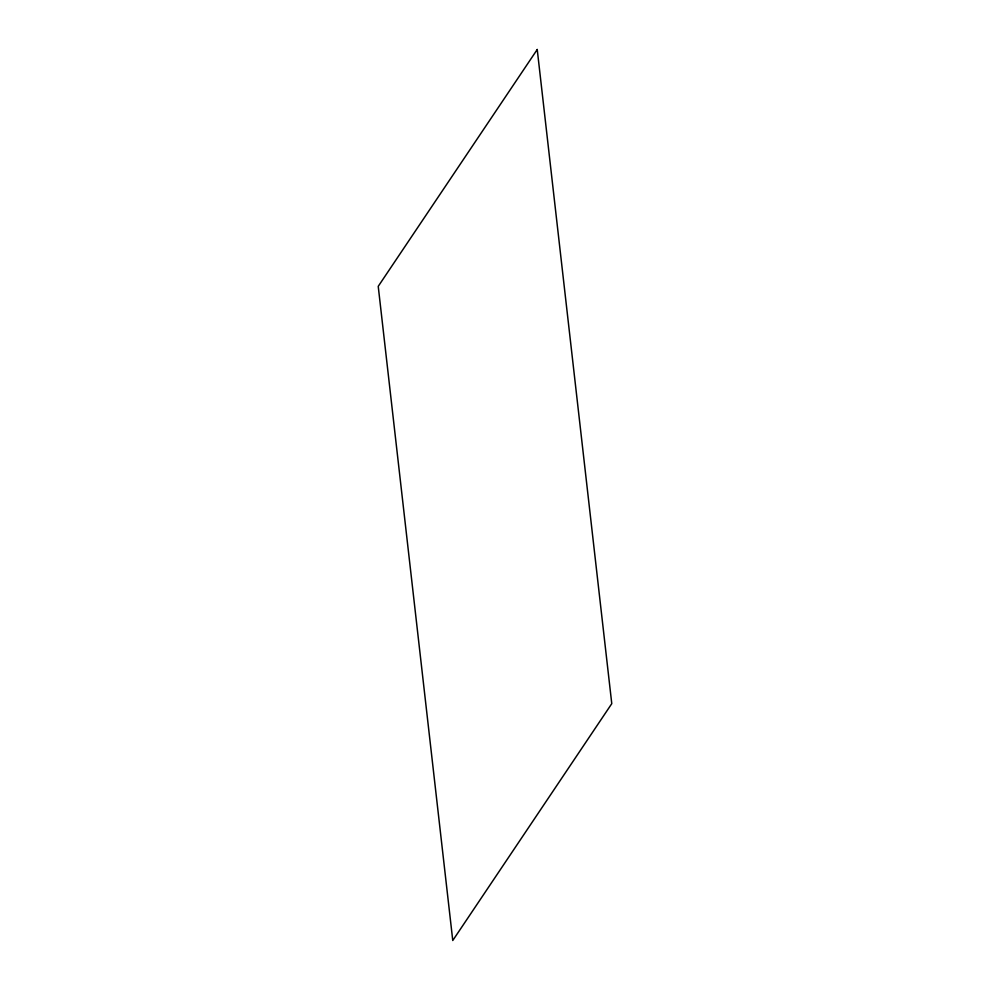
<?xml version="1.0" encoding="UTF-8"?>
<svg xmlns="http://www.w3.org/2000/svg" width="990" height="990" viewBox="0 0 990 990"><rect width="100%" height="100%" fill="white"/><g stroke="black" fill="none" stroke-linecap="round" stroke-linejoin="round"><path stroke-width="1.49" d="M537.236 49.5L378.229 286.345L452.764 940.5L611.771 703.655L537.236 49.5"/></g></svg>
